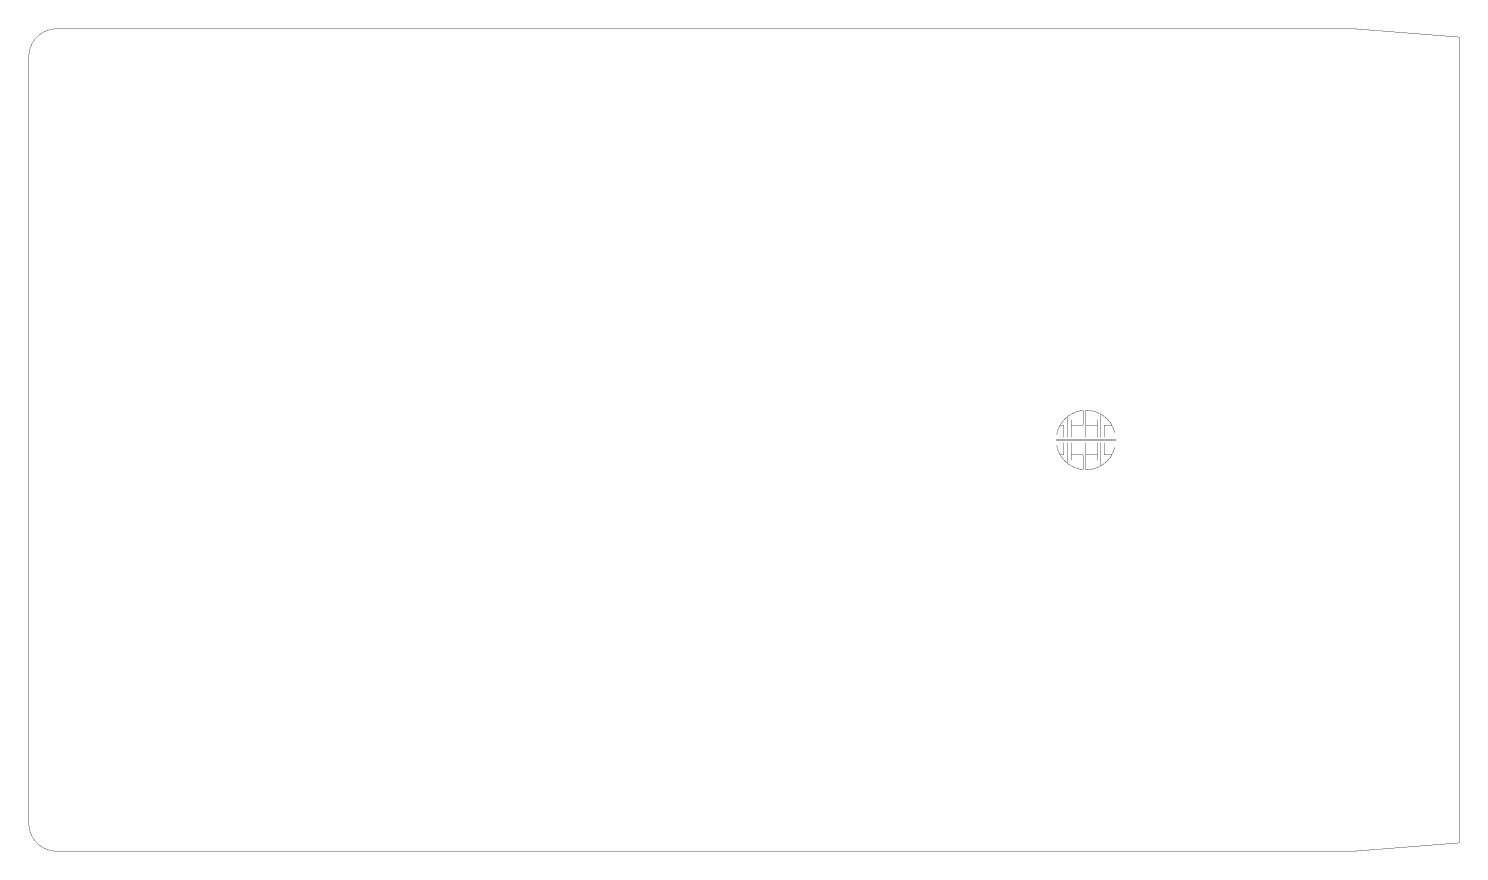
# Model space of a CAD drawing. Extents: x 0 to 103, y 0 to 59.
import ezdxf

# ---------------------------------------------------------------- set-up
doc = ezdxf.new("R2010")
doc.units = 0
doc.layers.add('20', color=253, linetype='CONTINUOUS')
doc.layers.add('46', color=140, linetype='CONTINUOUS')

msp = doc.modelspace()

# ---------------------------------------------------------------- linework, layer by layer
at = {"layer": '20', "const_width": 0.025}
for points in [[(0.4826, 58.6377), (0.7295, 58.8833)], [(0.7295, 58.8833), (1.0148, 59.0843)], [(1.0148, 59.0843), (1.3305, 59.2318)], [(1.3305, 59.2318), (1.6681, 59.3215)], [(1.6681, 59.3215), (2.0138, 59.3517)], [(2.0138, 59.3517), (95.515, 59.3517)], [(95.515, 59.3517), (103.1149, 58.7523)], [(0.0445, 57.6995), (0.1354, 58.0355)], [(0.1354, 58.0355), (0.2815, 58.3512)], [(0.2815, 58.3512), (0.4826, 58.6377)], [(103.1149, 0.6513), (103.1149, 58.7523)], [(0.0143, 57.3522), (0.0445, 57.6995)], [(0.0143, 2.0516), (0.0143, 57.3522)], [(0.0445, 1.7044), (0.0143, 2.0516)], [(0.1354, 1.3678), (0.0445, 1.7044)], [(0.2815, 1.0511), (0.1354, 1.3678)], [(0.4826, 0.7656), (0.2815, 1.0511)], [(0.7295, 0.519), (0.4826, 0.7656)], [(1.0148, 0.3193), (0.7295, 0.519)], [(1.3305, 0.1718), (1.0148, 0.3193)], [(1.6681, 0.0823), (1.3305, 0.1718)], [(2.0138, 0.0519), (1.6681, 0.0823)], [(2.0138, 0.0519), (95.515, 0.0519)], [(95.515, 0.0519), (103.1149, 0.6513)]]:
    msp.add_lwpolyline(points, dxfattribs=at)
at = {"layer": '20', "const_width": 0.0125}
for points in [[(0.7259, 58.8885, 1), (0.7331, 58.8782)], [(0.7339, 58.8789, 1), (0.7251, 58.8878)], [(1.0121, 59.0899, 1), (1.0174, 59.0786)], [(1.0184, 59.0791, 1), (1.0112, 59.0894)], [(1.3289, 59.2379, 1), (1.3321, 59.2258)], [(1.3331, 59.2262, 1), (1.3279, 59.2375)], [(1.6675, 59.3277, 1), (1.6686, 59.3153)], [(1.6697, 59.3155, 1), (1.6665, 59.3275)], [(2.0138, 59.358, 1), (2.0138, 59.3455)], [(2.0143, 59.3455, 1), (2.0132, 59.3579)], [(95.5155, 59.3579, 1), (95.5145, 59.3455)], [(95.515, 59.3455, 1), (95.515, 59.358)], [(0.1298, 58.0381, 1), (0.1411, 58.0329)], [(0.1415, 58.0339, 1), (0.1294, 58.0371)], [(0.2764, 58.3548, 1), (0.2866, 58.3476)], [(0.2872, 58.3486, 1), (0.2758, 58.3538)], [(0.4782, 58.6421, 1), (0.487, 58.6333)], [(0.4878, 58.6341, 1), (0.4775, 58.6413)], [(103.1212, 58.7523, 1), (103.1087, 58.7523)], [(103.1144, 58.7461, 1), (103.1154, 58.7585)], [(0.0205, 57.3522, 1), (0.008, 57.3522)], [(0.008, 57.3528, 1), (0.0205, 57.3517)], [(0.0385, 57.7011, 1), (0.0505, 57.6978)], [(0.0507, 57.6989, 1), (0.0383, 57.7)], [(0.0205, 2.0521, 1), (0.008, 2.0511)], [(0.008, 2.0516, 1), (0.0205, 2.0516)], [(0.0505, 1.706, 1), (0.0385, 1.7028)], [(0.0383, 1.7038, 1), (0.0507, 1.7049)], [(0.1411, 1.3704, 1), (0.1298, 1.3652)], [(0.1294, 1.3662, 1), (0.1415, 1.3695)], [(0.2866, 1.0547, 1), (0.2764, 1.0475)], [(0.2758, 1.0485, 1), (0.2872, 1.0537)], [(0.4871, 0.77, 1), (0.4782, 0.7612)], [(0.4775, 0.762, 1), (0.4877, 0.7692)], [(0.7331, 0.5241, 1), (0.7259, 0.5138)], [(0.7251, 0.5145, 1), (0.7339, 0.5234)], [(1.0174, 0.325, 1), (1.0121, 0.3137)], [(1.0112, 0.3142, 1), (1.0184, 0.3244)], [(1.3321, 0.1778, 1), (1.3289, 0.1657)], [(1.3279, 0.1661, 1), (1.3331, 0.1774)], [(1.6686, 0.0886, 1), (1.6675, 0.0761)], [(1.6665, 0.0763, 1), (1.6697, 0.0884)], [(2.0138, 0.0581, 1), (2.0138, 0.0456)], [(2.0132, 0.0456, 1), (2.0143, 0.0581)], [(95.5145, 0.0581, 1), (95.5155, 0.0456)], [(95.515, 0.0456, 1), (95.515, 0.0581)], [(103.1087, 0.6513, 1), (103.1212, 0.6513)], [(103.1154, 0.6451, 1), (103.1144, 0.6575)]]:
    msp.add_lwpolyline(points, format="xyb", dxfattribs=at)
at = {"layer": '46', "const_width": 0.025}
for points in [[(74.4228, 30.8966), (74.6903, 31.223)], [(74.6903, 31.223), (74.8541, 31.3569)], [(74.8541, 31.3569), (75.0169, 31.4905)], [(74.8541, 29.9113), (74.8541, 31.3569)], [(75.0169, 31.4905), (75.1368, 31.5552)], [(75.1368, 31.5552), (75.3888, 31.6904)], [(75.1368, 31.1666), (75.1368, 30.7782)], [(75.3888, 31.6904), (75.7911, 31.8115)], [(75.7911, 31.8115), (76.0022, 31.8336)], [(76.0022, 30.7782), (76.0022, 31.8336)], [(76.2115, 30.7782), (76.2115, 31.8542)], [(76.2115, 31.8542), (76.6318, 31.8115)], [(76.6318, 31.8115), (77.0354, 31.6904)], [(77.0354, 31.6904), (77.2877, 31.5552)], [(77.0354, 30.7782), (77.0354, 31.1666)], [(77.2877, 29.9113), (77.2877, 31.5552)], [(77.2877, 31.5552), (77.4076, 31.4905)], [(77.4076, 31.4905), (77.7329, 31.223)], [(77.7329, 31.223), (78.0004, 30.8966)], [(74.1018, 30.1219), (74.2244, 30.526)], [(74.2244, 30.526), (74.3593, 30.7782)], [(74.3593, 30.7782), (74.4228, 30.8966)], [(74.3593, 30.7782), (74.6062, 30.7782)], [(74.6062, 29.9113), (74.6062, 30.7782)], [(75.1368, 30.7782), (75.1368, 29.9113)], [(76.0022, 30.7782), (75.1368, 30.7782)], [(76.2115, 29.9113), (76.2115, 30.7782)], [(77.0354, 30.7782), (76.2115, 30.7782)], [(77.0354, 29.9113), (77.0354, 30.7782)], [(77.5333, 29.9113), (77.5333, 30.7782)], [(77.5333, 30.7782), (78.0649, 30.7782)], [(78.0004, 30.8966), (78.0649, 30.7782)], [(78.0649, 30.7782), (78.2, 30.526)], [(78.2, 30.526), (78.2854, 30.2393)], [(74.0603, 29.7018), (78.3626, 29.7018)], [(74.2244, 28.8791), (74.1018, 29.2814)], [(74.3593, 28.6256), (74.2244, 28.8791)], [(74.6062, 28.6256), (74.6062, 29.4922)], [(74.8541, 28.0467), (74.8541, 29.4922)], [(75.1368, 29.4922), (75.1368, 28.6256)], [(76.2115, 28.6256), (76.2115, 29.4922)], [(77.0354, 28.6256), (77.0354, 29.4922)], [(77.2877, 27.8499), (77.2877, 29.4922)], [(77.5333, 28.6256), (77.5333, 29.4922)], [(78.2, 28.8791), (78.0649, 28.6256)], [(78.2854, 29.1631), (78.2, 28.8791)], [(74.4228, 28.5057), (74.3593, 28.6256)], [(74.3593, 28.6256), (74.6062, 28.6256)], [(74.6903, 28.1803), (74.4228, 28.5057)], [(74.8541, 28.0467), (74.6903, 28.1803)], [(75.0169, 27.9134), (74.8541, 28.0467)], [(75.1368, 27.8499), (75.0169, 27.9134)], [(75.1368, 28.6256), (76.0022, 28.6256)], [(75.1368, 28.2372), (75.1368, 28.6256)], [(75.3888, 27.7132), (75.1368, 27.8499)], [(76.0022, 27.57), (76.0022, 28.6256)], [(76.2115, 27.5491), (76.2115, 28.6256)], [(76.2115, 28.6256), (77.0354, 28.6256)], [(77.0354, 28.2372), (77.0354, 28.6256)], [(77.2877, 27.8499), (77.0354, 27.7132)], [(77.4076, 27.9134), (77.2877, 27.8499)], [(77.7329, 28.1803), (77.4076, 27.9134)], [(77.5333, 28.6256), (78.0649, 28.6256)], [(78.0004, 28.5057), (77.7329, 28.1803)], [(78.0649, 28.6256), (78.0004, 28.5057)], [(75.7911, 27.5918), (75.3888, 27.7132)], [(76.0022, 27.57), (75.7911, 27.5918)], [(76.6318, 27.5918), (76.2115, 27.5491)], [(77.0354, 27.7132), (76.6318, 27.5918)]]:
    msp.add_lwpolyline(points, dxfattribs=at)
at = {"layer": '46', "const_width": 0.0125}
for points in [[(74.6863, 31.2278, 1), (74.6942, 31.2182)], [(74.6951, 31.219, 1), (74.6854, 31.227)], [(74.8603, 31.3569, 1), (74.8479, 31.3569)], [(74.8501, 31.3617, 1), (74.8581, 31.352)], [(74.8581, 31.352, 1), (74.8501, 31.3617)], [(75.0139, 31.496, 1), (75.0199, 31.485)], [(75.0209, 31.4856, 1), (75.0129, 31.4953)], [(75.1338, 31.5607, 1), (75.1398, 31.5497)], [(75.1431, 31.1666, 1), (75.1306, 31.1666)], [(75.1398, 31.5497, 1), (75.1338, 31.5607)], [(75.387, 31.6963, 1), (75.3906, 31.6844)], [(75.3917, 31.6848, 1), (75.3858, 31.6959)], [(75.7904, 31.8177, 1), (75.7918, 31.8053)], [(75.7929, 31.8055, 1), (75.7893, 31.8175)], [(76.0084, 31.8336, 1), (75.9959, 31.8336)], [(76.0028, 31.8274, 1), (76.0015, 31.8398)], [(76.2177, 31.8542, 1), (76.2052, 31.8542)], [(76.2121, 31.8604, 1), (76.2108, 31.848)], [(76.6336, 31.8175, 1), (76.63, 31.8055)], [(76.6312, 31.8053, 1), (76.6325, 31.8177)], [(77.0384, 31.6959, 1), (77.0325, 31.6848)], [(77.0417, 31.1666, 1), (77.0292, 31.1666)], [(77.0337, 31.6844, 1), (77.0372, 31.6963)], [(77.2939, 31.5552, 1), (77.2814, 31.5552)], [(77.2906, 31.5607, 1), (77.2847, 31.5497)], [(77.2847, 31.5497, 1), (77.2906, 31.5607)], [(77.4115, 31.4953, 1), (77.4036, 31.4856)], [(77.4046, 31.485, 1), (77.4105, 31.496)], [(77.7378, 31.227, 1), (77.7281, 31.219)], [(77.729, 31.2182, 1), (77.7369, 31.2278)], [(74.0958, 30.1237, 1), (74.1077, 30.1201)], [(74.2189, 30.529, 1), (74.2299, 30.5231)], [(74.2304, 30.5242, 1), (74.2185, 30.5278)], [(74.3593, 30.7845, 1), (74.3593, 30.772)], [(74.3538, 30.7812, 1), (74.3648, 30.7753)], [(74.3648, 30.7753, 1), (74.3538, 30.7812)], [(74.418, 30.9006, 1), (74.4276, 30.8926)], [(74.4283, 30.8936, 1), (74.4173, 30.8996)], [(74.6124, 30.7782, 1), (74.5999, 30.7782)], [(74.5999, 29.9113, 1), (74.6124, 29.9113)], [(74.6062, 30.772, 1), (74.6062, 30.7845)], [(74.8479, 29.9113, 1), (74.8603, 29.9113)], [(75.1368, 30.7845, 1), (75.1368, 30.772)], [(75.1431, 30.7782, 1), (75.1306, 30.7782)], [(75.1306, 30.7782, 1), (75.1431, 30.7782)], [(75.1306, 29.9113, 1), (75.1431, 29.9113)], [(75.9959, 30.7782, 1), (76.0084, 30.7782)], [(76.0022, 30.772, 1), (76.0022, 30.7845)], [(76.2115, 30.7845, 1), (76.2115, 30.772)], [(76.2177, 30.7782, 1), (76.2052, 30.7782)], [(76.2052, 30.7782, 1), (76.2177, 30.7782)], [(76.2052, 29.9113, 1), (76.2177, 29.9113)], [(77.0417, 30.7782, 1), (77.0292, 30.7782)], [(77.0292, 30.7782, 1), (77.0417, 30.7782)], [(77.0292, 29.9113, 1), (77.0417, 29.9113)], [(77.0354, 30.772, 1), (77.0354, 30.7845)], [(77.2814, 29.9113, 1), (77.2939, 29.9113)], [(77.5333, 30.7845, 1), (77.5333, 30.772)], [(77.5395, 30.7782, 1), (77.527, 30.7782)], [(77.527, 29.9113, 1), (77.5395, 29.9113)], [(78.0059, 30.8996, 1), (77.9949, 30.8936)], [(77.9956, 30.8926, 1), (78.0052, 30.9006)], [(78.0704, 30.7812, 1), (78.0594, 30.7753)], [(78.0594, 30.7752, 1), (78.0704, 30.7812)], [(78.0649, 30.772, 1), (78.0649, 30.7845)], [(78.206, 30.5278, 1), (78.1941, 30.5242)], [(78.1945, 30.5231, 1), (78.2055, 30.529)], [(78.2794, 30.2375, 1), (78.2914, 30.241)], [(74.0603, 29.708, 1), (74.0603, 29.6955)], [(74.1077, 29.2832, 1), (74.0958, 29.2796)], [(74.2299, 28.882, 1), (74.2189, 28.8761)], [(74.2185, 28.8773, 1), (74.2304, 28.8809)], [(74.6124, 29.4922, 1), (74.5999, 29.4922)], [(74.8603, 29.4922, 1), (74.8479, 29.4922)], [(75.1431, 29.4922, 1), (75.1306, 29.4922)], [(76.2177, 29.4922, 1), (76.2052, 29.4922)], [(77.0417, 29.4922, 1), (77.0292, 29.4922)], [(77.2939, 29.4922, 1), (77.2814, 29.4922)], [(77.5395, 29.4922, 1), (77.527, 29.4922)], [(78.1941, 28.8809, 1), (78.206, 28.8773)], [(78.2056, 28.8761, 1), (78.1945, 28.882)], [(78.2914, 29.1613, 1), (78.2794, 29.1648)], [(78.3626, 29.6955, 1), (78.3626, 29.708)], [(74.3648, 28.6285, 1), (74.3538, 28.6227)], [(74.3593, 28.6318, 1), (74.3593, 28.6193)], [(74.3538, 28.6227, 1), (74.3648, 28.6285)], [(74.4276, 28.5097, 1), (74.418, 28.5017)], [(74.4173, 28.5028, 1), (74.4283, 28.5086)], [(74.5999, 28.6256, 1), (74.6124, 28.6256)], [(74.6062, 28.6193, 1), (74.6062, 28.6318)], [(74.6942, 28.1852, 1), (74.6863, 28.1755)], [(74.6854, 28.1764, 1), (74.6951, 28.1843)], [(74.8581, 28.0516, 1), (74.8501, 28.0419)], [(74.8479, 28.0467, 1), (74.8603, 28.0467)], [(74.8501, 28.0419, 1), (74.8581, 28.0516)], [(75.0198, 27.9189, 1), (75.014, 27.9078)], [(75.0129, 27.9085, 1), (75.0209, 27.9182)], [(75.1368, 28.6318, 1), (75.1368, 28.6193)], [(75.1398, 27.8554, 1), (75.1338, 27.8444)], [(75.1431, 28.6256, 1), (75.1306, 28.6256)], [(75.1306, 28.6256, 1), (75.1431, 28.6256)], [(75.1306, 28.2372, 1), (75.1431, 28.2372)], [(75.1339, 27.8443, 1), (75.1397, 27.8554)], [(76.0084, 28.6256, 1), (75.9959, 28.6256)], [(76.0022, 28.6193, 1), (76.0022, 28.6318)], [(76.2177, 28.6256, 1), (76.2052, 28.6256)], [(76.2115, 28.6318, 1), (76.2115, 28.6193)], [(76.2052, 28.6256, 1), (76.2177, 28.6256)], [(77.0417, 28.6256, 1), (77.0292, 28.6256)], [(77.0292, 28.6256, 1), (77.0417, 28.6256)], [(77.0292, 28.2372, 1), (77.0417, 28.2372)], [(77.0354, 28.6193, 1), (77.0354, 28.6318)], [(77.2847, 27.8554, 1), (77.2906, 27.8443)], [(77.2814, 27.8499, 1), (77.2939, 27.8499)], [(77.2906, 27.8444, 1), (77.2847, 27.8554)], [(77.4036, 27.9182, 1), (77.4115, 27.9085)], [(77.4105, 27.9078, 1), (77.4046, 27.9189)], [(77.5333, 28.6318, 1), (77.5333, 28.6193)], [(77.527, 28.6256, 1), (77.5395, 28.6256)], [(77.7281, 28.1843, 1), (77.7378, 28.1764)], [(77.7369, 28.1755, 1), (77.729, 28.1852)], [(77.9949, 28.5087, 1), (78.0059, 28.5027)], [(78.0052, 28.5017, 1), (77.9956, 28.5097)], [(78.0594, 28.6285, 1), (78.0704, 28.6227)], [(78.0704, 28.6226, 1), (78.0594, 28.6286)], [(78.0649, 28.6193, 1), (78.0649, 28.6318)], [(75.3906, 27.7192, 1), (75.387, 27.7072)], [(75.3858, 27.7077, 1), (75.3917, 27.7187)], [(75.7917, 27.598, 1), (75.7905, 27.5856)], [(75.7893, 27.5858, 1), (75.7929, 27.5978)], [(75.9959, 27.57, 1), (76.0084, 27.57)], [(76.0015, 27.5638, 1), (76.0028, 27.5762)], [(76.2108, 27.5554, 1), (76.2121, 27.5429)], [(76.2052, 27.5491, 1), (76.2177, 27.5491)], [(76.63, 27.5978, 1), (76.6336, 27.5858)], [(76.6325, 27.5856, 1), (76.6312, 27.598)], [(77.0325, 27.7187, 1), (77.0384, 27.7077)], [(77.0373, 27.7072, 1), (77.0336, 27.7192)]]:
    msp.add_lwpolyline(points, format="xyb", dxfattribs=at)

doc.saveas('drawing.dxf')
